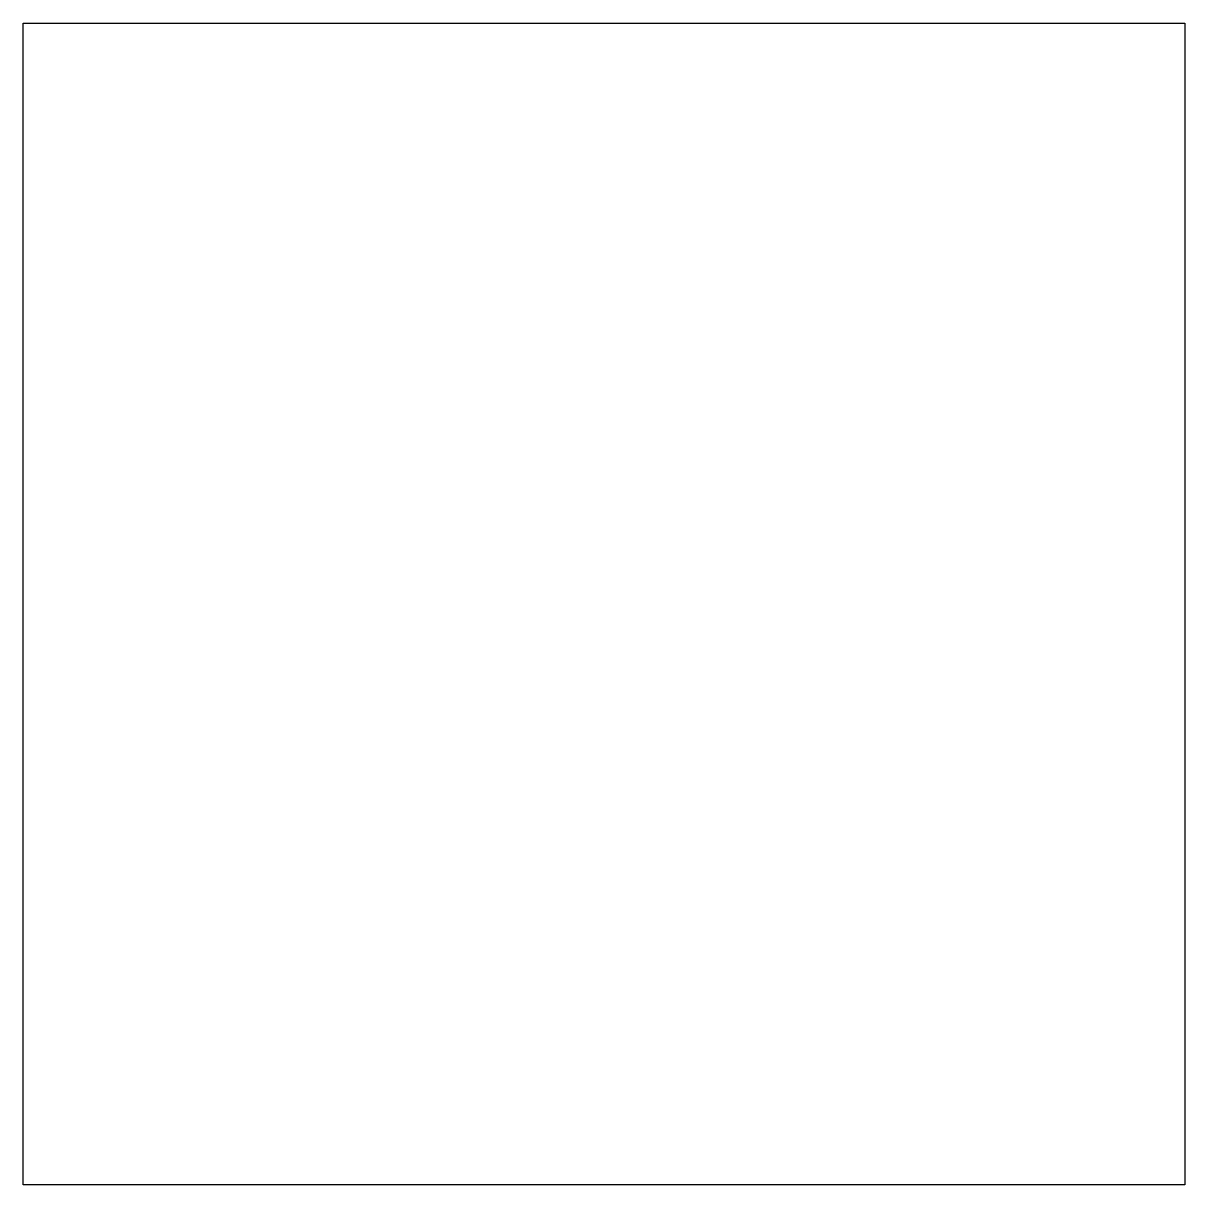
# Model space of a CAD drawing. Header units: millimetres. Extents: x -9 to 9, y -9 to 9.
import ezdxf

# ---------------------------------------------------------------- set-up
doc = ezdxf.new("R2010")
doc.units = ezdxf.units.MM

msp = doc.modelspace()

# ---------------------------------------------------------------- linework, layer by layer
for p, q in [((-9, 9), (9, 9)), ((-9, -9), (-9, 9)), ((9, 9), (9, -9)), ((9, -9), (-9, -9))]:
    msp.add_line(p, q)

doc.saveas('drawing.dxf')
